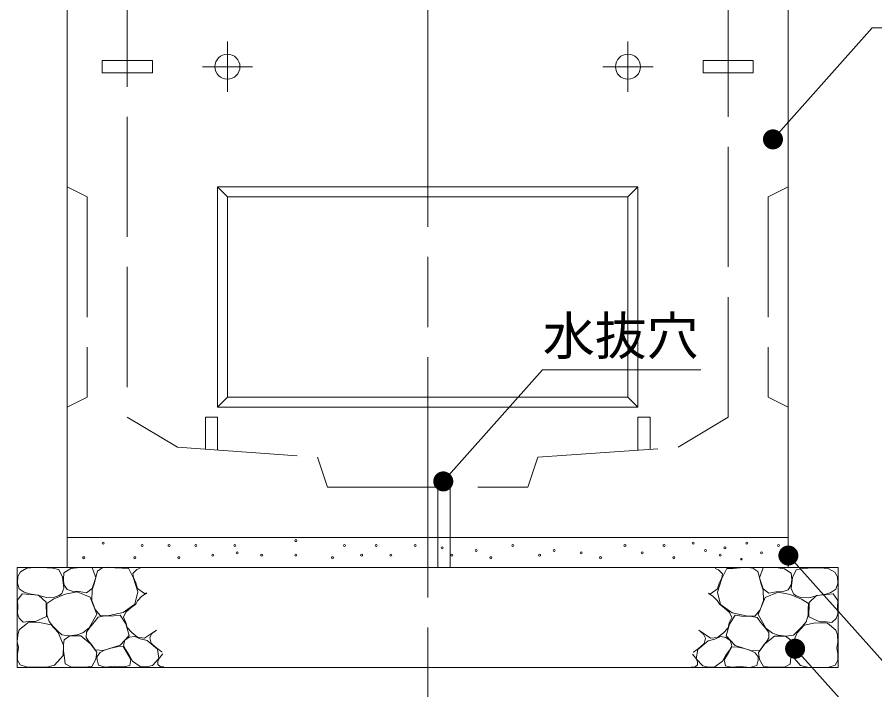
# Model space of a CAD drawing. Units: millimetres at full size, sheet at 1:20; details may follow other scales. Extents: x 374 to 5850, y 4690 to 8423.
# Drawn here: x 1619 to 2475, y 5555 to 6226 of the extents above; entities that cross this region are included whole.
import ezdxf
from ezdxf.enums import TextEntityAlignment as Align

# ---------------------------------------------------------------- set-up
doc = ezdxf.new("R2010")
doc.units = ezdxf.units.MM
doc.header["$LTSCALE"] = 20
doc.linetypes.add('CHAIN', pattern=[18.5, 12, -1.5, 3.5, -1.5])
doc.linetypes.add('DASHED', pattern=[7.5, 6, -1.5])
for name, color, linetype, lineweight in [('ハッチ', 4, 'Continuous', 13), ('寸法', 1, 'Continuous', 13), ('本体', 7, 'Continuous', 13)]:
    doc.layers.add(name, color=color, linetype=linetype, lineweight=lineweight)
doc.styles.add('ＭＳ ゴシック', font='')
doc.styles.get('ＭＳ ゴシック').set_extended_font_data('MS Gothic')

# ---------------------------------------------------------------- blocks, each defined once
blk = doc.blocks.new('filled_dot')
at = {"color": 0, "linetype": 'Continuous', "lineweight": -2, "const_width": 1.25}
blk.add_lwpolyline([(-0.625, 0, 1), (0.625, 0, 1)], format="xyb", close=True, dxfattribs=at)

msp = doc.modelspace()

# ---------------------------------------------------------------- linework, layer by layer
at = {"layer": 'ハッチ', "linetype": 'CHAIN'}
for p, q in [((2028.7, 6627.02), (2028.7, 5519.51)), ((1828.7, 6177.02), (1828.7, 6202.02)), ((2228.7, 6177.02), (2228.7, 6202.02)), ((1828.7, 6177.02), (1803.7, 6177.02)), ((1828.7, 6177.02), (1853.7, 6177.02)), ((1828.7, 6177.02), (1828.7, 6152.02)), ((2228.7, 6177.02), (2203.7, 6177.02)), ((2228.7, 6177.02), (2253.7, 6177.02)), ((2228.7, 6177.02), (2228.7, 6152.02))]:
    msp.add_line(p, q, dxfattribs=at)
at = {"layer": 'ハッチ'}
for points in [[(1660.64, 5648.99), (1656.08, 5647.25), (1648.03, 5647.03), (1638.9, 5649.42), (1631.07, 5650.51), (1625.85, 5652.25), (1620.85, 5655.51), (1618.95, 5661.18), (1619.28, 5667.82), (1621.93, 5672.67), (1628.46, 5676.37), (1636.5, 5677.02), (1643.44, 5677.03), (1654.12, 5676.37), (1660.43, 5675.06), (1664.12, 5667.24), (1665.43, 5656.38), (1663.25, 5650.94)], [(1680.66, 5653.01), (1673.58, 5653.27), (1668.51, 5655.04), (1665.48, 5660.1), (1664.97, 5665.41), (1665.48, 5671.73), (1672.31, 5676.03), (1678.64, 5676.79), (1685.59, 5677.11), (1693.57, 5676.79), (1697.12, 5666.92), (1693.57, 5656.05), (1688, 5651.5)], [(1696.61, 5635.06), (1693.32, 5644.16), (1693.57, 5654.53), (1695.85, 5661.61), (1697.62, 5668.7), (1698.89, 5673.25), (1703.7, 5676.54), (1709.2, 5677.16), (1716.35, 5676.79), (1723.44, 5676.28), (1729.77, 5676.28), (1734.83, 5666.42), (1739.13, 5652.76), (1736.09, 5640.37), (1724.45, 5632.02), (1710.53, 5628.99), (1701.92, 5628.73)], [(2360.63, 5634.76), (2363.92, 5643.87), (2363.67, 5654.24), (2361.39, 5661.32), (2359.62, 5668.4), (2358.35, 5672.95), (2353.55, 5676.24), (2348.04, 5676.86), (2340.89, 5676.5), (2333.8, 5675.99), (2327.48, 5675.99), (2322.41, 5666.13), (2318.11, 5652.47), (2321.15, 5640.08), (2332.79, 5631.73), (2346.71, 5628.69), (2355.32, 5628.44)], [(2376.58, 5652.72), (2383.67, 5652.97), (2388.73, 5654.74), (2391.76, 5659.8), (2392.27, 5665.11), (2391.76, 5671.44), (2384.93, 5675.74), (2378.6, 5676.5), (2371.65, 5676.82), (2363.67, 5676.5), (2360.13, 5666.63), (2363.67, 5655.76), (2369.24, 5651.2)], [(2396.6, 5648.69), (2401.17, 5646.96), (2409.21, 5646.74), (2418.35, 5649.13), (2426.17, 5650.21), (2431.39, 5651.95), (2436.4, 5655.21), (2438.29, 5660.88), (2437.97, 5667.53), (2435.31, 5672.38), (2428.78, 5676.07), (2420.74, 5676.73), (2413.8, 5676.73), (2403.12, 5676.07), (2396.82, 5674.77), (2393.12, 5666.95), (2391.81, 5656.08), (2393.99, 5650.65)], [(1630.16, 5622.99), (1624.85, 5622.36), (1620.78, 5626.43), (1618.94, 5630.91), (1619.22, 5637.56), (1619, 5644.25), (1623.59, 5650.8), (1640.17, 5649.24), (1647.68, 5642.37), (1647.99, 5627.99), (1637.04, 5622.99)], [(1678.56, 5609.62), (1670.53, 5608.73), (1663.38, 5609.62), (1659.51, 5613.19), (1654.45, 5618.25), (1650.58, 5623.01), (1648.49, 5629.56), (1648.49, 5636.1), (1648.19, 5641.16), (1655.34, 5645.62), (1666.65, 5650.38), (1678.56, 5652.76), (1691.55, 5647.2), (1698.38, 5630.25), (1690.77, 5616.76), (1684.22, 5611.71)], [(2378.68, 5609.33), (2386.72, 5608.44), (2393.86, 5609.33), (2397.73, 5612.9), (2402.8, 5617.96), (2406.67, 5622.72), (2408.75, 5629.26), (2408.75, 5635.81), (2409.05, 5640.87), (2401.9, 5645.33), (2390.59, 5650.09), (2378.68, 5652.47), (2365.69, 5646.9), (2358.86, 5629.96), (2366.47, 5616.47), (2373.02, 5611.41)], [(2427.08, 5622.7), (2432.4, 5622.07), (2436.46, 5626.13), (2438.3, 5630.62), (2438.03, 5637.26), (2438.24, 5643.96), (2433.65, 5650.51), (2417.07, 5648.95), (2409.57, 5642.07), (2409.25, 5627.7), (2420.2, 5622.7)], [(1692.81, 5600.16), (1690.28, 5603.19), (1687.75, 5606.98), (1688, 5612.3), (1691.04, 5616.85), (1696.1, 5622.66), (1699.65, 5627.22), (1704.71, 5628.23), (1715.09, 5628.73), (1721.41, 5629.49), (1727.24, 5620.64), (1730.53, 5609.01), (1721.41, 5599.4), (1704.71, 5594.09), (1696.61, 5594.59)], [(2364.43, 5599.86), (2366.96, 5602.9), (2369.49, 5606.69), (2369.24, 5612), (2366.2, 5616.55), (2361.14, 5622.37), (2357.6, 5626.92), (2352.53, 5627.94), (2342.16, 5628.44), (2335.83, 5629.2), (2330.01, 5620.35), (2326.72, 5608.71), (2335.83, 5599.1), (2352.53, 5593.79), (2360.63, 5594.3)], [(1628.05, 5577.68), (1621.61, 5579.74), (1619.04, 5584.37), (1618.92, 5590.58), (1620.07, 5596.98), (1618.85, 5602.74), (1619.3, 5609.87), (1620.84, 5614.73), (1629.34, 5621.68), (1641.18, 5621.93), (1652.51, 5619.62), (1659.72, 5612.16), (1664.87, 5599.55), (1664.61, 5589), (1656.11, 5579.48), (1649.42, 5577.68), (1639.38, 5577.42)], [(2429.19, 5577.39), (2435.63, 5579.45), (2438.2, 5584.08), (2438.32, 5590.28), (2437.17, 5596.68), (2438.39, 5602.45), (2437.94, 5609.57), (2436.4, 5614.44), (2427.9, 5621.38), (2416.06, 5621.64), (2404.73, 5619.32), (2397.52, 5611.86), (2392.37, 5599.26), (2392.63, 5588.71), (2401.13, 5579.19), (2407.82, 5577.39), (2417.86, 5577.13)], [(1666.02, 5586.9), (1664.86, 5593.66), (1664.86, 5600.19), (1665.79, 5604.85), (1671.16, 5608.58), (1682.36, 5608.82), (1691.93, 5600.89), (1698.23, 5592.26), (1697.29, 5585.5), (1693.33, 5578.27), (1685.16, 5577.57), (1672.32, 5577.8), (1666.49, 5580.83)], [(1730.68, 5589.58), (1727.1, 5594.59), (1724.94, 5599.37), (1726.38, 5604.39), (1730.68, 5607.5), (1736.18, 5608.22), (1741.69, 5605.83), (1748.38, 5603.91), (1758.91, 5595.31), (1760.34, 5585.99), (1753.88, 5579.06), (1747.67, 5577.86), (1741.69, 5578.1), (1734.03, 5583.6)], [(2326.56, 5589.28), (2330.15, 5594.3), (2332.3, 5599.08), (2330.86, 5604.1), (2326.56, 5607.21), (2321.06, 5607.92), (2315.56, 5605.53), (2308.86, 5603.62), (2298.34, 5595.02), (2296.9, 5585.7), (2303.36, 5578.77), (2309.58, 5577.57), (2315.56, 5577.81), (2323.21, 5583.31)], [(2391.22, 5586.6), (2392.39, 5593.37), (2392.39, 5599.9), (2391.45, 5604.56), (2386.09, 5608.29), (2374.88, 5608.52), (2365.32, 5600.59), (2359.02, 5591.97), (2359.95, 5585.2), (2363.92, 5577.98), (2372.08, 5577.28), (2384.92, 5577.51), (2390.75, 5580.54)], [(1698.61, 5584.79), (1698.37, 5587.9), (1701.48, 5592.2), (1706.02, 5594.35), (1712.24, 5596.26), (1718.7, 5597.7), (1724.68, 5598.17), (1728.51, 5591.48), (1732.33, 5585.03), (1731.14, 5579.05), (1725.64, 5577.86), (1716.31, 5578.34), (1706.74, 5577.38), (1699.81, 5579.29)], [(2358.63, 5584.5), (2358.87, 5587.6), (2355.76, 5591.91), (2351.22, 5594.06), (2345, 5595.97), (2338.54, 5597.4), (2332.56, 5597.88), (2328.74, 5591.19), (2324.91, 5584.74), (2326.11, 5578.76), (2331.61, 5577.57), (2340.93, 5578.04), (2350.5, 5577.09), (2357.44, 5579)]]:
    msp.add_lwpolyline(points, close=True, dxfattribs=at)
for points in [[(1737.36, 5661.51), (1734.73, 5667.01), (1734.25, 5670.83), (1738.07, 5674.89), (1741.58, 5676.39)], [(2319.89, 5661.22), (2322.52, 5666.71), (2322.99, 5670.54), (2319.17, 5674.6), (2315.66, 5676.1)], [(1748.09, 5651.56), (1745.97, 5650.99), (1739.03, 5656.01), (1737.36, 5661.51)], [(2309.15, 5651.27), (2311.27, 5650.7), (2318.21, 5655.72), (2319.89, 5661.22)], [(1733.31, 5612.04), (1728.53, 5617.06), (1727.34, 5622.08), (1724.94, 5627.34), (1727.1, 5632.35), (1732.6, 5637.13), (1737.14, 5640.48), (1739.05, 5643.83), (1743.36, 5648.37), (1746.71, 5650.52), (1748.24, 5650.99)], [(2323.93, 5611.75), (2328.71, 5616.77), (2329.91, 5621.78), (2332.3, 5627.04), (2330.15, 5632.06), (2324.65, 5636.84), (2320.1, 5640.19), (2318.19, 5643.53), (2313.88, 5648.07), (2310.53, 5650.22), (2309, 5650.7)], [(1757.8, 5614.55), (1745.99, 5606.54), (1739.05, 5607.26), (1733.31, 5612.04)], [(1759.41, 5595.46), (1756.14, 5598.13), (1752.58, 5601.54), (1751.1, 5606.73), (1753.03, 5610.73), (1756.59, 5613.54), (1757.83, 5614.42)], [(2297.83, 5595.17), (2301.1, 5597.83), (2304.66, 5601.24), (2306.14, 5606.43), (2304.21, 5610.43), (2300.65, 5613.25), (2299.41, 5614.13)], [(2299.44, 5614.26), (2311.25, 5606.25), (2318.19, 5606.97), (2323.93, 5611.75)], [(1763.54, 5592.64), (1763.26, 5592.64), (1759.41, 5595.46)], [(2293.7, 5592.35), (2293.98, 5592.35), (2297.83, 5595.17)], [(1765.34, 5577.67), (1761.78, 5577.67), (1759.26, 5580.19), (1759.11, 5583.16), (1761.19, 5587.01), (1764.01, 5590.57), (1764.08, 5590.61)], [(2291.9, 5577.38), (2295.46, 5577.38), (2297.98, 5579.9), (2298.13, 5582.86), (2296.05, 5586.72), (2293.24, 5590.28), (2293.17, 5590.32)]]:
    msp.add_lwpolyline(points, dxfattribs=at)
for centre, radius in [((1896.98, 5703.79), 1), ((1704.61, 5701.35), 1), ((1743.57, 5698.92), 1), ((1770.35, 5698.92), 1), ((1797.14, 5698.92), 1), ((1836.1, 5698.92), 1), ((1945.68, 5698.92), 1), ((1977.34, 5698.92), 1), ((2016.3, 5698.92), 1), ((2043.09, 5696.48), 1), ((2113.71, 5698.92), 1), ((2225.72, 5698.92), 1), ((2264.68, 5698.92), 1), ((2293.9, 5701.35), 1), ((2325.56, 5696.48), 1), ((2347.48, 5701.35), 1), ((2379.13, 5698.92), 1), ((1685.13, 5686.74), 1), ((1736.26, 5686.74), 1), ((1780.09, 5686.74), 1), ((1814.19, 5689.18), 1), ((1838.54, 5691.61), 1), ((1862.89, 5689.18), 1), ((1896.98, 5689.18), 1), ((1933.51, 5686.74), 1), ((1962.73, 5689.18), 1), ((1991.95, 5689.18), 1), ((2052.83, 5689.18), 1), ((2077.18, 5694.05), 1), ((2091.79, 5686.74), 1), ((2140.49, 5689.18), 1), ((2155.1, 5694.05), 1), ((2181.89, 5691.61), 1), ((2201.37, 5686.74), 1), ((2242.77, 5691.61), 1), ((2274.42, 5686.74), 1), ((2306.08, 5694.05), 1), ((2320.69, 5689.18), 1), ((2362.09, 5691.61), 1), ((2341.97, 5685.24), 0.75)]:
    msp.add_circle(centre, radius, dxfattribs=at)
at = {"layer": '寸法'}
for points in [[(2373.5, 6104.4), (2386.78, 6119.35), (2472.54, 6215.89), (2847.72, 6215.89)], [(2044.25, 5762.9), (2057.53, 5777.85), (2143.29, 5874.39), (2301.61, 5874.39)], [(2388.88, 5688.9), (2402.22, 5674), (2586.22, 5468.21), (3041.62, 5468.21)], [(2395.62, 5595.88), (2408.95, 5580.97), (2592.96, 5375.19), (3195.11, 5375.19)]]:
    msp.add_lwpolyline(points, dxfattribs=at)
at = {"layer": '本体', "color": 1, "linetype": 'DASHED'}
for p, q in [((1728.7, 6577.02), (1728.7, 5827.02)), ((2328.7, 5827.02), (2328.7, 6577.02)), ((1703.7, 6183.02), (1703.7, 6171.02)), ((1753.7, 6183.02), (1703.7, 6183.02)), ((1753.7, 6171.02), (1753.7, 6183.02)), ((2303.7, 6171.02), (2303.7, 6183.02)), ((2303.7, 6183.02), (2353.7, 6183.02)), ((2353.7, 6183.02), (2353.7, 6171.02)), ((1703.7, 6171.02), (1753.7, 6171.02)), ((2353.7, 6171.02), (2303.7, 6171.02)), ((1668.7, 6057.02), (1688.7, 6047.02)), ((2388.7, 6057.02), (2368.7, 6047.02)), ((1688.7, 6047.02), (1688.7, 5847.02)), ((2368.7, 6047.02), (2368.7, 5847.02)), ((1688.7, 5847.02), (1668.7, 5837.02)), ((2368.7, 5847.02), (2388.7, 5837.02)), ((1778.7, 5797.02), (1728.7, 5827.02)), ((1806.7, 5827.02), (1806.7, 5795.02)), ((1806.7, 5827.02), (1818.7, 5827.02)), ((1818.7, 5827.02), (1818.7, 5794.16)), ((2250.7, 5827.02), (2238.7, 5827.02)), ((2238.7, 5827.02), (2238.7, 5794.16)), ((2250.7, 5827.02), (2250.7, 5795.02)), ((2278.7, 5797.02), (2328.7, 5827.02)), ((1778.7, 5797.02), (1918.7, 5787.02)), ((2138.7, 5787.02), (2278.7, 5797.02)), ((1918.7, 5787.02), (1928.7, 5757.02)), ((2128.7, 5757.02), (2138.7, 5787.02)), ((1928.7, 5757.02), (2128.7, 5757.02))]:
    msp.add_line(p, q, dxfattribs=at)
at = {"layer": '本体'}
for p, q in [((1668.7, 6247.02), (1668.7, 5677.02)), ((2388.7, 5677.02), (2388.7, 6247.02)), ((1818.7, 6057.02), (1818.7, 5837.02)), ((2238.7, 6057.02), (1818.7, 6057.02)), ((1818.7, 6057.02), (1828.7, 6047.02)), ((2228.7, 6047.02), (2238.7, 6057.02)), ((2238.7, 5837.02), (2238.7, 6057.02)), ((1828.7, 6047.02), (1828.7, 5847.02)), ((2228.7, 6047.02), (1828.7, 6047.02)), ((2228.7, 5847.02), (2228.7, 6047.02)), ((1828.7, 5847.02), (1818.7, 5837.02)), ((1828.7, 5847.02), (2228.7, 5847.02)), ((2238.7, 5837.02), (2228.7, 5847.02)), ((1818.7, 5837.02), (2238.7, 5837.02)), ((2038.79, 5757.02), (2038.79, 5677.02)), ((2051.06, 5757.02), (2051.06, 5677.02)), ((1668.7, 5707.02), (2388.7, 5707.02)), ((1618.7, 5677.02), (1618.7, 5577.02)), ((1618.7, 5677.02), (2438.7, 5677.02)), ((2438.7, 5677.02), (2438.7, 5577.02)), ((1618.7, 5577.02), (2438.7, 5577.02))]:
    msp.add_line(p, q, dxfattribs=at)
for centre in [(1828.7, 6177.02), (2228.7, 6177.02)]:
    msp.add_circle(centre, 12.5, dxfattribs=at)

# ---------------------------------------------------------------- block references
at = {"layer": '寸法', "xscale": 8, "yscale": 8}
for p, rotation in [((2373.5, 6104.4), 48.4), ((2044.25, 5762.9), 48.4), ((2388.88, 5688.9), 311.8), ((2395.62, 5595.88), 311.8)]:
    msp.add_blockref('filled_dot', p, dxfattribs=dict(at, rotation=rotation))

# ---------------------------------------------------------------- texts
at = {"layer": '寸法', "color": 3, "style": 'ＭＳ ゴシック'}
msp.add_text('水抜穴', height=37.98, dxfattribs=at).set_placement((2143.64, 5877.85), align=Align.BOTTOM_LEFT)

doc.saveas('drawing.dxf')
